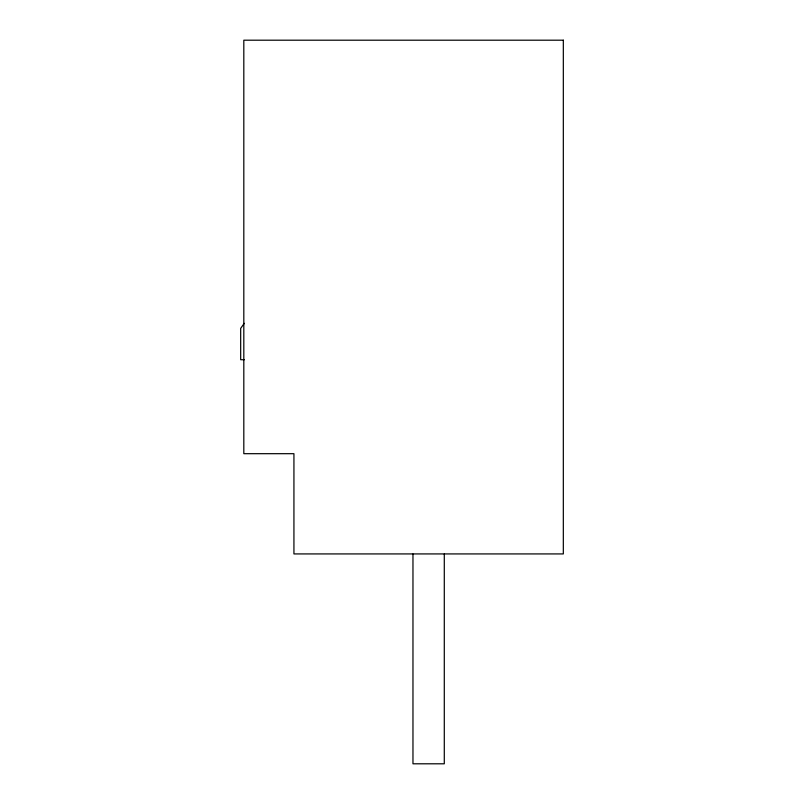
<?xml version="1.0" encoding="UTF-8"?>
<svg xmlns="http://www.w3.org/2000/svg" width="804" height="804" viewBox="0 0 804 804"><rect width="100%" height="100%" fill="white"/><g stroke="black" fill="none" stroke-linecap="round" stroke-linejoin="round"><path stroke-width="1.21" d="M244.275 323.308L240.677 328.384L240.677 359.71L244.396 359.71M444.29 554.016L444.29 763.8L412.965 763.8L412.965 554.016M563.323 40.2L243.813 40.2L243.813 453.687L293.932 453.687L293.932 553.926L563.323 553.926L563.323 40.2"/></g></svg>
